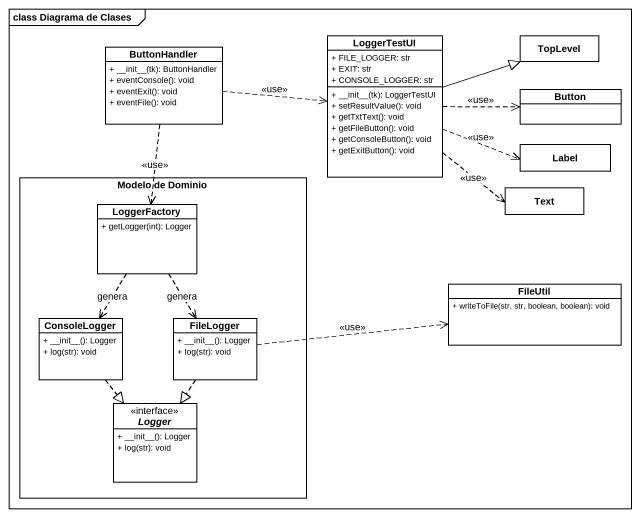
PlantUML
@startuml
mainframe class Diagrama de Clases
hide circle
hide empty members
skinparam classAttributeIconSize 0
class LoggerTestUI {
  + FILE_LOGGER: str
  + EXIT: str
  + CONSOLE_LOGGER: str
  + ~__init~__(tk): LoggerTestUI
  + setResultValue(): void
  + getTxtText(): void
  + getFileButton(): void
  + getConsoleButton(): void
  + getExitButton(): void
}
class TopLevel
class ButtonHandler {
  + ~__init~__(tk): ButtonHandler
  + eventConsole(): void
  + eventExit(): void
  + eventFile(): void
}
class Button
class "Label" as Label_
rectangle "Modelo de Dominio" as Modelo_de_Dominio {
  class LoggerFactory {
    + getLogger(int): Logger
  }
  class ConsoleLogger {
    + ~__init~__(): Logger
    + log(str): void
  }
  class FileLogger {
    + ~__init~__(): Logger
    + log(str): void
  }
  interface Logger {
    + ~__init~__(): Logger
    + log(str): void
  }
}
class Text
class FileUtil {
  + writeToFile(str, str, boolean, boolean): void
}
LoggerTestUI -right-|> TopLevel
LoggerTestUI .right.> Button : <<use>>
LoggerTestUI .right.> Label_ : <<use>>
LoggerTestUI .right.> Text : <<use>>
ButtonHandler .right.> LoggerTestUI : <<use>>
ButtonHandler ..> LoggerFactory : <<use>>
LoggerFactory ..> ConsoleLogger : genera
LoggerFactory ..> FileLogger : genera
ConsoleLogger ..|> Logger
FileLogger .right.> FileUtil : <<use>>
FileLogger ..|> Logger
@enduml
